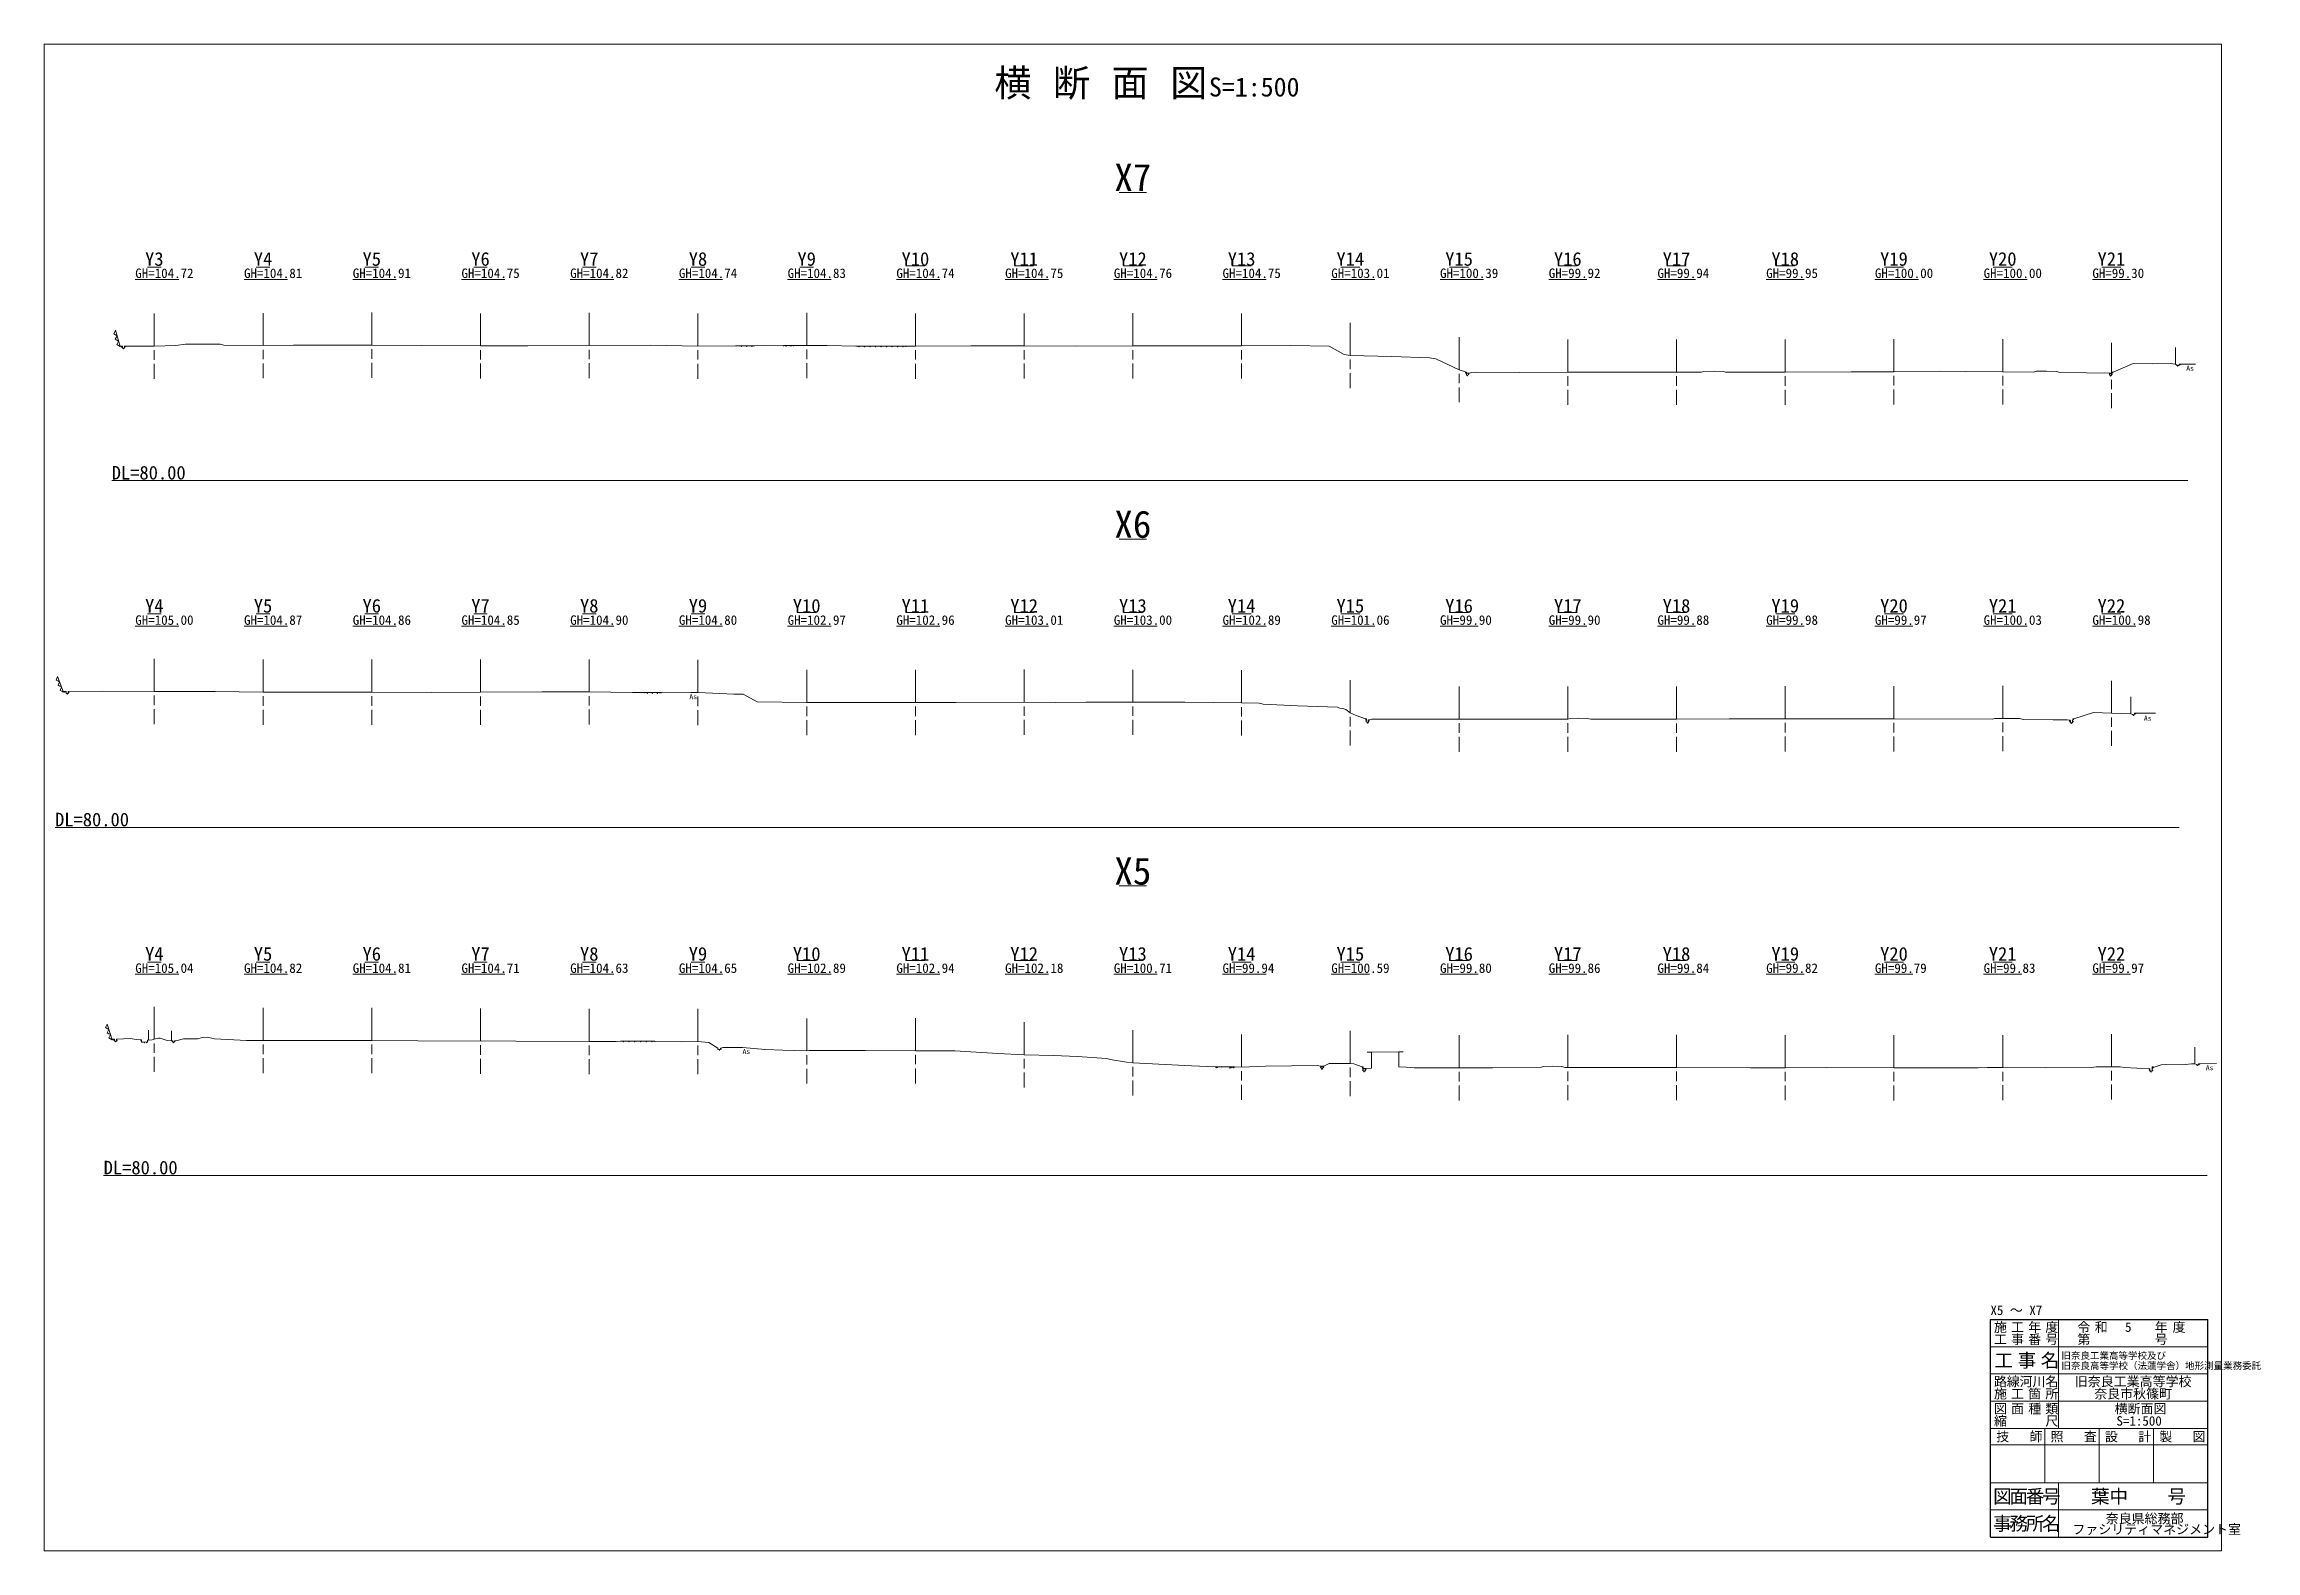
# Model space of a CAD drawing. Extents: x -50 to 357, y 65 to 342.
import ezdxf
from ezdxf.enums import TextEntityAlignment as Align

# ---------------------------------------------------------------- set-up
doc = ezdxf.new("R2010")
doc.units = 0
doc.header["$MEASUREMENT"] = 0
doc.linetypes.add('一点鎖線', pattern=[9.25, 6, -0.75, 1.75, -0.75])
doc.linetypes.add('破線', pattern=[3.75, 3, -0.75])
for name, color, linetype in [('S-SUV', 2, 'Continuous'), ('S-SUV-BMK', 6, 'Continuous'), ('S-SUV-FRAM', 3, 'Continuous'), ('S-SUV-HTXT', 1, 'Continuous'), ('S-SUV-TTL', 7, 'Continuous')]:
    doc.layers.add(name, color=color, linetype=linetype)
doc.styles.add('ＭＳ ゴシック', font='MS Gothic.ttf')

msp = doc.modelspace()

# ---------------------------------------------------------------- linework, layer by layer
at = {"layer": 'S-SUV', "color": 7, "linetype": 'Continuous', "lineweight": 13}
for p, q in [((-36.88, 289.4), (-37.22, 288.77)), ((-36.88, 289.4), (-36.03, 286.4)), ((-37.22, 288.77), (-36.91, 288.58)), ((-36.6, 288.4), (-36.93, 287.77)), ((-36.93, 287.77), (-36.62, 287.58)), ((-36.91, 288.58), (-36.6, 288.4)), ((-36.32, 287.4), (-36.65, 286.77)), ((-36.65, 286.77), (-36.34, 286.59)), ((-36.62, 287.58), (-36.32, 287.4)), ((-36.34, 286.59), (-36.03, 286.4)), ((-36.06, 286.5), (-35.65, 286.5)), ((-35.65, 286.5), (-35.6, 286.5)), ((-35.6, 286.5), (-35.6, 286.14)), ((-35.6, 286.14), (-35.23, 286.14)), ((-35.23, 286.14), (-35.23, 286.5)), ((-35.23, 286.5), (-35.18, 286.5)), ((-35.18, 286.5), (-35.18, 286.4)), ((-25.81, 286.6), (-24.03, 286.85)), ((-24.03, 286.85), (-17.66, 286.84)), ((-17.66, 286.84), (-16.95, 286.66)), ((-16.95, 286.66), (-9.75, 286.58)), ((-9.75, 286.58), (-4.13, 286.69)), ((77.15, 286.53), (77.73, 286.56)), ((77.73, 286.56), (80.65, 286.56)), ((77.73, 286.56), (77.73, 286.46)), ((80.65, 286.56), (82.46, 286.63)), ((80.65, 286.56), (80.65, 286.46)), ((82.46, 286.63), (84.8, 286.57)), ((84.8, 286.57), (85.98, 286.58)), ((85.98, 286.58), (87.83, 286.6)), ((85.98, 286.58), (85.98, 286.48)), ((87.83, 286.6), (87.83, 286.5)), ((94.01, 286.58), (99.37, 286.5)), ((99.37, 286.5), (108.48, 286.48)), ((99.37, 286.5), (99.37, 286.4)), ((108.48, 286.48), (108.48, 286.38)), ((157.56, 286.53), (162.83, 286.56)), ((179.31, 286.58), (186.38, 286.49)), ((186.38, 286.49), (189.11, 284.93)), ((197.91, 284.58), (204.84, 284.36)), ((204.84, 284.36), (205.98, 284.17)), ((211.6, 281.71), (211.45, 281.71)), ((211.45, 281.71), (211.45, 281.61)), ((211.6, 281.71), (211.6, 281.52)), ((212.01, 281.55), (211.6, 281.55)), ((212.01, 281.54), (211.6, 281.54)), ((211.6, 281.52), (211.65, 281.52)), ((211.96, 281.53), (211.65, 281.52)), ((211.65, 281.52), (211.65, 281.18)), ((211.65, 281.18), (211.96, 281.19)), ((211.96, 281.19), (211.96, 281.53)), ((211.96, 281.53), (212.01, 281.53)), ((212.01, 281.53), (212.01, 281.55)), ((212.01, 281.55), (212.11, 281.55)), ((212.11, 281.55), (212.58, 281.66)), ((212.11, 281.55), (212.11, 281.45)), ((212.58, 281.66), (213.52, 281.71)), ((213.52, 281.71), (221.46, 281.64)), ((221.46, 281.64), (230.25, 281.69)), ((230.25, 281.69), (242.09, 281.73)), ((254.87, 281.71), (255.27, 281.8)), ((255.27, 281.8), (257.19, 281.87)), ((257.19, 281.87), (258.83, 281.82)), ((258.83, 281.82), (259.25, 281.72)), ((298.62, 281.87), (303.37, 281.82)), ((303.37, 281.82), (310.25, 281.77)), ((310.25, 281.77), (315.9, 281.72)), ((315.9, 281.72), (316.47, 281.87)), ((316.47, 281.87), (318.34, 281.86)), ((318.34, 281.86), (320.13, 281.8)), ((320.13, 281.8), (320.8, 281.63)), ((320.8, 281.63), (325.64, 281.6)), ((325.64, 281.6), (329.84, 281.51)), ((329.84, 281.51), (329.92, 281.51)), ((329.92, 281.51), (329.92, 281.49)), ((329.92, 281.5), (330.31, 281.5)), ((329.92, 281.49), (330.31, 281.49)), ((329.92, 281.49), (329.92, 281.39)), ((329.93, 281.51), (330.37, 281.51)), ((329.98, 281.49), (329.98, 281.07)), ((329.98, 281.07), (330.26, 281.07)), ((330.11, 281.49), (330.11, 281.51)), ((330.26, 281.07), (330.31, 281.5)), ((330.31, 281.5), (330.37, 281.5)), ((330.37, 281.5), (330.37, 281.72)), ((330.37, 281.72), (330.55, 281.72)), ((330.55, 281.72), (334.23, 283.31)), ((330.55, 281.72), (330.55, 281.62)), ((334.23, 283.31), (337.78, 283.25)), ((337.78, 283.25), (341.05, 283.28)), ((341.05, 283.28), (342.06, 283.17)), ((342.06, 283.17), (342.3, 283)), ((342.3, 283), (342.4, 282.99)), ((342.3, 283), (342.3, 282.9)), ((342.4, 282.99), (342.4, 282.91)), ((342.4, 282.91), (342.63, 282.92)), ((342.63, 282.92), (342.69, 283.16)), ((342.69, 283.16), (342.92, 283.17)), ((342.92, 283.17), (345.7, 283.19)), ((342.92, 283.17), (342.92, 283.07)), ((-47.53, 225.74), (-47.81, 225.09)), ((-47.81, 225.09), (-47.49, 224.94)), ((-47.53, 225.74), (-46.45, 222.89)), ((-47.49, 224.94), (-47.17, 224.79)), ((-47.17, 224.79), (-47.45, 224.14)), ((-47.45, 224.14), (-47.13, 223.99)), ((-47.13, 223.99), (-46.81, 223.84)), ((-46.81, 223.84), (-47.09, 223.19)), ((-47.09, 223.19), (-46.77, 223.04)), ((-46.77, 223.04), (-46.45, 222.89)), ((-46.49, 222.98), (-45.99, 222.98)), ((-45.99, 222.98), (-45.94, 222.98)), ((-45.94, 222.98), (-45.94, 222.62)), ((-45.94, 222.62), (-45.58, 222.62)), ((-45.58, 222.62), (-45.58, 222.98)), ((-45.58, 222.98), (-45.53, 222.98)), ((-45.53, 222.98), (-39.33, 223.05)), ((-45.53, 222.98), (-45.53, 222.88)), ((-18.53, 223), (-9.75, 222.87)), ((-9.75, 222.87), (-1.27, 222.87)), ((58.22, 222.81), (60.49, 222.79)), ((60.49, 222.79), (63.22, 222.78)), ((60.49, 222.79), (60.49, 222.69)), ((63.22, 222.78), (63.46, 222.81)), ((63.22, 222.78), (63.22, 222.68)), ((63.46, 222.81), (63.65, 222.84)), ((63.46, 222.81), (63.46, 222.71)), ((63.65, 222.84), (68.97, 222.82)), ((76.9, 222.52), (78.59, 222.52)), ((76.9, 222.52), (76.9, 222.42)), ((78.59, 222.52), (81.17, 221.07)), ((135.95, 220.99), (141.6, 221.04)), ((173.47, 220.84), (174.23, 220.64)), ((174.23, 220.64), (180.53, 220.38)), ((180.53, 220.38), (187.89, 220.14)), ((187.89, 220.14), (188.24, 219.92)), ((188.24, 219.92), (188.89, 219.89)), ((188.89, 219.89), (189.4, 219.67)), ((191.3, 218.56), (193.06, 217.94)), ((193.06, 217.94), (193.21, 217.94)), ((193.06, 217.94), (193.06, 217.84)), ((193.21, 217.94), (193.21, 217.77)), ((193.21, 217.77), (193.26, 217.77)), ((193.26, 217.77), (193.26, 217.31)), ((193.26, 217.31), (193.57, 217.32)), ((193.57, 217.78), (193.62, 217.78)), ((193.57, 217.32), (193.57, 217.78)), ((193.62, 217.78), (193.62, 217.8)), ((193.62, 217.8), (193.72, 217.8)), ((193.72, 217.8), (194.16, 217.9)), ((193.72, 217.8), (193.72, 217.7)), ((194.16, 217.9), (194.75, 217.93)), ((194.75, 217.93), (203.31, 217.89)), ((218.81, 217.91), (230.25, 217.9)), ((230.25, 217.9), (230.74, 218.01)), ((230.74, 218.01), (232.3, 218.06)), ((232.3, 218.06), (233.78, 218.01)), ((233.78, 218.01), (234.52, 217.9)), ((234.52, 217.9), (240.78, 217.89)), ((308.34, 217.88), (308.83, 218.03)), ((308.83, 218.03), (310.25, 218.03)), ((310.25, 218.03), (313.35, 218.01)), ((313.35, 218.01), (314.03, 217.85)), ((314.03, 217.85), (319.55, 217.79)), ((319.55, 217.79), (322.09, 217.76)), ((322.09, 217.76), (322.54, 217.7)), ((322.54, 217.7), (322.64, 217.7)), ((322.54, 217.7), (322.54, 217.6)), ((322.64, 217.7), (322.64, 217.68)), ((322.64, 217.68), (322.7, 217.68)), ((322.7, 217.68), (322.7, 217.23)), ((322.7, 217.23), (323.11, 217.24)), ((323.11, 217.24), (323.11, 217.69)), ((323.11, 217.69), (323.16, 217.69)), ((323.16, 217.69), (323.16, 217.98)), ((323.16, 217.98), (323.34, 217.98)), ((323.34, 217.98), (326.96, 219.1)), ((323.34, 217.98), (323.34, 217.88)), ((333.82, 218.9), (334.11, 218.78)), ((334.11, 218.78), (334.2, 218.79)), ((334.11, 218.78), (334.11, 218.68)), ((334.2, 218.79), (334.2, 218.71)), ((334.2, 218.71), (334.44, 218.74)), ((334.44, 218.74), (334.5, 218.99)), ((334.5, 218.99), (334.75, 219.01)), ((334.75, 219.01), (338.33, 218.99)), ((334.75, 219.01), (334.75, 218.91)), ((-38.45, 161.8), (-38.75, 161.18)), ((-38.75, 161.18), (-38.45, 161.02)), ((-38.45, 161.8), (-37.53, 158.96)), ((-38.45, 161.02), (-38.14, 160.85)), ((-38.14, 160.85), (-38.44, 160.24)), ((-38.44, 160.24), (-38.14, 160.07)), ((-38.14, 160.07), (-37.84, 159.91)), ((-37.84, 159.91), (-38.13, 159.29)), ((-38.13, 159.29), (-37.83, 159.13)), ((-37.83, 159.13), (-37.53, 158.96)), ((-37.56, 159.06), (-37.1, 159.06)), ((-37.1, 159.06), (-37.05, 159.06)), ((-37.05, 159.06), (-37.05, 158.7)), ((-37.05, 158.7), (-36.68, 158.7)), ((-36.68, 158.7), (-36.68, 159.06)), ((-36.68, 159.06), (-36.63, 159.06)), ((-36.63, 159.06), (-34.18, 159.16)), ((-36.63, 159.06), (-36.63, 158.96)), ((-34.18, 159.16), (-33.06, 159.01)), ((-33.06, 159.01), (-32.2, 158.94)), ((-32.2, 158.94), (-32.1, 158.94)), ((-32.2, 158.94), (-32.2, 158.84)), ((-32.1, 158.94), (-32.1, 158.58)), ((-31.03, 158.54), (-31.03, 158.9)), ((-31.03, 158.9), (-30.93, 158.9)), ((-30.93, 158.9), (-30.14, 158.92)), ((-30.93, 158.9), (-30.93, 158.8)), ((-28.95, 159.24), (-28.67, 159.23)), ((-28.67, 159.23), (-27.41, 158.83)), ((-27.41, 158.83), (-26.6, 158.78)), ((-26.6, 158.78), (-26.5, 158.78)), ((-26.5, 158.78), (-26.36, 158.78)), ((-26.5, 158.78), (-26.5, 158.68)), ((-26.36, 158.78), (-26.36, 158.53)), ((-26.11, 158.53), (-26.03, 158.77)), ((-26.03, 158.77), (-25.89, 158.77)), ((-25.89, 158.77), (-25.53, 158.81)), ((-25.89, 158.77), (-25.89, 158.67)), ((-25.53, 158.81), (-24.38, 159.15)), ((-24.38, 159.15), (-21.83, 159.14)), ((-21.83, 159.14), (-20.88, 159.4)), ((-20.88, 159.4), (-19.98, 159.41)), ((-19.98, 159.41), (-18.71, 159.12)), ((-18.71, 159.12), (-12.77, 158.8)), ((2.32, 158.83), (10.25, 158.81)), ((10.25, 158.81), (18.75, 158.78)), ((18.75, 158.78), (36.76, 158.69)), ((55.2, 158.63), (55.98, 158.71)), ((55.98, 158.71), (62.34, 158.69)), ((55.98, 158.71), (55.98, 158.61)), ((62.34, 158.69), (67.26, 158.57)), ((62.34, 158.69), (62.34, 158.59)), ((-31.03, 158.54), (-32.1, 158.58)), ((-26.36, 158.53), (-26.11, 158.53)), ((72.25, 158.48), (73.93, 157.44)), ((73.83, 157.44), (73.93, 157.44)), ((73.93, 157.44), (74.05, 157.17)), ((74.39, 157.17), (74.05, 157.17)), ((74.39, 157.44), (74.39, 157.17)), ((74.54, 157.43), (74.39, 157.44)), ((74.54, 157.43), (74.82, 157.55)), ((74.54, 157.43), (74.54, 157.33)), ((74.82, 157.55), (78.42, 157.51)), ((78.42, 157.51), (82.64, 157.19)), ((82.64, 157.19), (85.88, 157.03)), ((82.64, 157.19), (82.64, 157.09)), ((90.72, 157.01), (101, 156.97)), ((117.52, 156.93), (125.39, 156.41)), ((135.72, 156.05), (140.03, 155.86)), ((140.03, 155.86), (145.46, 155.52)), ((145.46, 155.52), (146.08, 155.3)), ((146.08, 155.3), (149.07, 154.85)), ((185.36, 154.13), (186.39, 154.62)), ((186.39, 154.62), (190.25, 154.59)), ((190.25, 154.59), (190.92, 154.56)), ((193.32, 156.68), (199.96, 156.71)), ((194.12, 156.68), (193.32, 156.68)), ((194.12, 153.71), (194.12, 156.68)), ((199.96, 156.71), (199.16, 156.71)), ((199.16, 156.71), (199.16, 153.96)), ((346.52, 154.56), (349.61, 154.59)), ((161.01, 154.19), (165.45, 153.99)), ((166.49, 154.03), (165.45, 153.99)), ((165.45, 153.99), (165.45, 153.93)), ((166.49, 153.97), (165.45, 153.93)), ((165.83, 153.94), (165.83, 153.77)), ((166.49, 154.03), (166.49, 153.97)), ((166.49, 154.03), (168.95, 153.97)), ((168.95, 153.95), (166.49, 154)), ((166.49, 153.98), (168.1, 153.93)), ((167.72, 154), (167.72, 153.94)), ((168.1, 153.77), (168.1, 153.93)), ((168.1, 153.93), (168.95, 153.93)), ((168.1, 153.77), (168.1, 153.67)), ((168.95, 153.93), (168.95, 153.97)), ((168.95, 153.93), (168.95, 153.83)), ((174.66, 154.07), (184.19, 154.2)), ((184.19, 154.2), (184.74, 154.13)), ((184.74, 154.13), (184.84, 154.13)), ((184.74, 154.13), (184.74, 154.03)), ((184.84, 154.13), (184.84, 154.11)), ((184.84, 154.13), (185.26, 154.13)), ((184.84, 154.12), (185.26, 154.12)), ((184.84, 154.11), (184.89, 154.11)), ((184.89, 154.11), (184.89, 153.65)), ((185.21, 154.11), (184.89, 154.11)), ((184.89, 153.65), (185.21, 153.65)), ((185.05, 154.13), (185.05, 154.11)), ((185.21, 153.65), (185.21, 154.11)), ((185.21, 154.11), (185.26, 154.11)), ((185.26, 154.11), (185.26, 154.13)), ((185.26, 154.13), (185.36, 154.13)), ((185.36, 154.13), (185.36, 154.03)), ((192.44, 153.96), (190.92, 154.56)), ((192.59, 153.96), (192.44, 153.96)), ((192.44, 153.96), (192.44, 153.86)), ((192.59, 153.66), (192.59, 153.96)), ((193.02, 153.67), (192.59, 153.67)), ((192.64, 153.66), (192.59, 153.66)), ((193.02, 153.66), (192.64, 153.66)), ((192.97, 153.65), (192.64, 153.65)), ((192.8, 153.67), (192.8, 153.65)), ((192.97, 153.65), (193.02, 153.65)), ((193.02, 153.65), (193.02, 153.67)), ((193.02, 153.67), (193.12, 153.67)), ((193.12, 153.67), (194.12, 153.71)), ((193.12, 153.67), (193.12, 153.57)), ((199.16, 153.96), (200.5, 153.91)), ((200.5, 153.91), (202.02, 153.81)), ((202.02, 153.81), (210.25, 153.8)), ((210.25, 153.8), (216.4, 153.82)), ((216.4, 153.82), (225.18, 153.85)), ((225.18, 153.85), (225.78, 154.03)), ((225.78, 154.03), (227.38, 154.07)), ((227.38, 154.07), (229.18, 154.03)), ((229.18, 154.03), (229.69, 153.88)), ((305.76, 153.79), (307.46, 153.85)), ((318.08, 153.82), (326.57, 153.84)), ((326.57, 153.84), (327.45, 153.99)), ((327.45, 153.99), (330.25, 153.97)), ((330.25, 153.97), (331.88, 153.96)), ((331.88, 153.96), (332.66, 153.85)), ((332.66, 153.85), (337.17, 153.63)), ((337.17, 153.63), (337.27, 153.63)), ((337.17, 153.63), (337.17, 153.53)), ((337.27, 153.63), (337.27, 153.61)), ((337.27, 153.61), (337.33, 153.61)), ((337.33, 153.61), (337.33, 153.21)), ((337.33, 153.21), (337.72, 153.19)), ((337.72, 153.19), (337.72, 153.59)), ((337.72, 153.59), (337.77, 153.59)), ((337.77, 153.59), (337.77, 153.97)), ((337.77, 153.97), (337.95, 153.97)), ((337.95, 153.97), (337.95, 153.92)), ((337.95, 153.92), (338.14, 153.93)), ((337.95, 153.92), (337.95, 153.82)), ((338.14, 153.93), (339.38, 154.33)), ((339.38, 154.33), (340.12, 154.4)), ((340.12, 154.4), (343.33, 154.36)), ((343.33, 154.36), (344.97, 154.5)), ((344.97, 154.5), (345.6, 154.5)), ((345.6, 154.5), (345.89, 154.4)), ((345.89, 154.4), (346.22, 154.35)), ((345.89, 154.4), (345.89, 154.3)), ((346.22, 154.35), (346.31, 154.55)), ((346.31, 154.55), (346.52, 154.56)), ((346.52, 154.56), (346.52, 154.46))]:
    msp.add_line(p, q, dxfattribs=at)
at = {"layer": 'S-SUV', "color": 7, "linetype": '一点鎖線', "lineweight": 13}
for p, q in [((342.06, 283.17), (342.06, 286.27)), ((333.82, 218.9), (333.82, 222)), ((-30.83, 158.9), (-30.83, 160.7)), ((-26.6, 158.78), (-26.6, 160.58)), ((345.6, 154.5), (345.6, 157.6))]:
    msp.add_line(p, q, dxfattribs=at)
at = {"layer": 'S-SUV', "color": 2, "linetype": 'Continuous', "lineweight": 13}
for p, q in [((-37.59, 261.77), (344.31, 261.77)), ((-48.01, 198), (342.72, 198)), ((-39.07, 134), (347.89, 134))]:
    msp.add_line(p, q, dxfattribs=at)
at = {"layer": 'S-SUV', "color": 7, "linetype": '破線', "lineweight": 13}
for p, q in [((192.64, 153.22), (192.64, 153.66)), ((192.64, 153.22), (192.97, 153.21)), ((192.97, 153.21), (192.97, 153.65))]:
    msp.add_line(p, q, dxfattribs=at)
at = {"layer": 'S-SUV', "color": 7, "linetype": 'Continuous', "lineweight": 13, "flags": 128}
for points in [[(-35.18, 286.5), (-29.75, 286.49), (-25.81, 286.6)], [(-4.13, 286.69), (10.25, 286.68), (19.4, 286.61)], [(19.4, 286.61), (30.25, 286.52), (38.98, 286.55)], [(38.98, 286.55), (50.25, 286.59), (61.56, 286.64)], [(61.56, 286.64), (70.25, 286.51), (77.15, 286.53)], [(87.83, 286.6), (90.25, 286.6), (94.01, 286.58)], [(108.48, 286.48), (110.25, 286.51), (120.45, 286.52)], [(120.45, 286.52), (130.25, 286.52), (139.76, 286.51)], [(139.76, 286.51), (150.25, 286.53), (157.56, 286.53)], [(162.83, 286.56), (170.25, 286.52), (179.31, 286.58)], [(189.11, 284.93), (190.25, 284.78), (197.91, 284.58)], [(205.98, 284.17), (210.25, 282.16), (211.6, 281.71)], [(242.09, 281.73), (250.25, 281.71), (254.87, 281.71)], [(259.25, 281.72), (270.25, 281.72), (282.39, 281.76)], [(282.39, 281.76), (290.25, 281.77), (298.62, 281.87)], [(-39.33, 223.05), (-29.75, 223), (-18.53, 223)], [(-1.27, 222.87), (10.25, 222.86), (21.25, 222.82)], [(21.25, 222.82), (30.25, 222.85), (41.6, 222.93)], [(41.6, 222.93), (50.25, 222.9), (58.22, 222.81)], [(68.97, 222.82), (70.25, 222.8), (76.9, 222.52)], [(81.17, 221.07), (90.25, 220.97), (100.21, 220.96)], [(100.21, 220.96), (110.25, 220.96), (117.76, 220.98)], [(117.76, 220.98), (130.25, 221.01), (135.95, 220.99)], [(141.6, 221.04), (150.25, 221), (159.84, 221)], [(159.84, 221), (170.25, 220.89), (173.47, 220.84)], [(189.4, 219.67), (190.25, 219.06), (191.3, 218.56)], [(203.31, 217.89), (210.25, 217.9), (218.81, 217.91)], [(240.78, 217.89), (250.25, 217.88), (259.93, 217.95)], [(259.93, 217.95), (270.25, 217.98), (290.25, 217.97), (308.34, 217.88)], [(326.96, 219.1), (330.25, 218.98), (333.82, 218.9)], [(-30.14, 158.92), (-29.75, 159.04), (-28.95, 159.24)], [(-12.77, 158.8), (-9.75, 158.82), (2.32, 158.83)], [(36.76, 158.69), (50.25, 158.63), (55.2, 158.63)], [(67.26, 158.57), (70.25, 158.65), (72.25, 158.48)], [(85.88, 157.03), (90.25, 156.89), (90.72, 157.01)], [(101, 156.97), (110.25, 156.94), (117.52, 156.93)], [(125.39, 156.41), (130.25, 156.18), (135.72, 156.05)], [(149.07, 154.85), (150.25, 154.71), (161.01, 154.19)], [(168.95, 153.97), (170.25, 153.94), (174.66, 154.07)], [(229.69, 153.88), (230.25, 153.86), (239.27, 153.86)], [(239.27, 153.86), (250.25, 153.84), (263.85, 153.81)], [(263.85, 153.81), (270.25, 153.82), (277.9, 153.86)], [(277.9, 153.86), (290.25, 153.79), (305.76, 153.79)], [(307.46, 153.85), (310.25, 153.83), (318.08, 153.82)]]:
    msp.add_lwpolyline(points, dxfattribs=at)
at = {"layer": 'S-SUV', "color": 7, "linetype": 'Continuous', "lineweight": 13}
for centre in [(-35.88, 286.42), (-35.68, 286.31), (-35.43, 286.04), (-35.17, 286.31), (78.22, 286.46), (79.19, 286.46), (80.16, 286.46), (86.44, 286.49), (87.37, 286.5), (99.88, 286.4), (100.89, 286.4), (101.9, 286.39), (102.91, 286.39), (103.92, 286.39), (104.94, 286.39), (105.95, 286.39), (106.96, 286.38), (107.97, 286.38), (211.54, 281.43), (211.79, 281.08), (212.04, 281.4), (329.91, 281.28), (330.12, 280.98), (330.38, 281.29), (330.45, 281.61), (342.45, 282.85), (342.78, 283.06), (-46.32, 222.88), (-46.02, 222.88), (-45.76, 222.52), (-45.5, 222.8), (60.94, 222.69), (61.85, 222.69), (62.76, 222.68), (193.15, 217.6), (193.42, 217.2), (193.67, 217.58), (322.61, 217.47), (322.9, 217.15), (323.2, 217.47), (323.26, 217.81), (334.32, 218.63), (334.6, 218.88), (-37.4, 158.98), (-37.13, 158.83), (-36.61, 158.81), (-32.16, 158.75), (-30.97, 158.71), (-26.43, 158.66), (-25.98, 158.64), (-36.88, 158.59), (-32, 158.47), (-31.6, 158.44), (-31.15, 158.43), (-26.22, 158.43), (56.51, 158.61), (57.57, 158.61), (58.63, 158.6), (59.69, 158.6), (60.75, 158.6), (61.81, 158.59), (73.91, 157.26), (74.21, 157.06), (74.46, 157.28), (165.6, 153.84), (168.32, 153.81), (168.74, 153.81), (184.78, 153.87), (185.05, 153.53), (185.31, 153.86), (192.52, 153.74), (192.52, 153.37), (192.79, 153.08), (193.06, 153.42), (337.25, 153.41), (337.51, 153.06), (337.83, 153.34), (337.86, 153.74), (346.05, 154.26), (346.36, 154.39)]:
    msp.add_circle(centre, 0.0383, dxfattribs=at)
at = {"layer": 'S-SUV-BMK', "color": 2, "linetype": '一点鎖線', "lineweight": 13}
for p, q in [((-29.75, 292.49), (-29.75, 280.49)), ((-9.75, 292.58), (-9.75, 280.58)), ((10.25, 292.68), (10.25, 280.68)), ((30.25, 292.52), (30.25, 280.52)), ((50.25, 292.59), (50.25, 280.59)), ((70.25, 292.51), (70.25, 280.51)), ((90.25, 292.6), (90.25, 280.6)), ((110.25, 292.51), (110.25, 280.51)), ((130.25, 292.52), (130.25, 280.52)), ((150.25, 292.53), (150.25, 280.53)), ((170.25, 292.52), (170.25, 280.52)), ((190.25, 290.78), (190.25, 278.78)), ((210.25, 288.16), (210.25, 276.16)), ((230.25, 287.69), (230.25, 275.69)), ((250.25, 287.71), (250.25, 275.71)), ((270.25, 287.72), (270.25, 275.72)), ((290.25, 287.77), (290.25, 275.77)), ((310.25, 287.77), (310.25, 275.77)), ((330.25, 287.07), (330.25, 275.07)), ((-29.75, 229), (-29.75, 217)), ((-9.75, 228.87), (-9.75, 216.87)), ((10.25, 228.86), (10.25, 216.86)), ((30.25, 228.85), (30.25, 216.85)), ((50.25, 228.9), (50.25, 216.9)), ((70.25, 228.8), (70.25, 216.8)), ((90.25, 226.97), (90.25, 214.97)), ((110.25, 226.96), (110.25, 214.96)), ((130.25, 227.01), (130.25, 215.01)), ((150.25, 227), (150.25, 215)), ((170.25, 226.89), (170.25, 214.89)), ((190.25, 225.06), (190.25, 213.06)), ((210.25, 223.9), (210.25, 211.9)), ((230.25, 223.9), (230.25, 211.9)), ((250.25, 223.88), (250.25, 211.88)), ((270.25, 223.98), (270.25, 211.98)), ((290.25, 223.97), (290.25, 211.97)), ((310.25, 224.03), (310.25, 212.03)), ((330.25, 224.98), (330.25, 212.98)), ((-29.75, 165.04), (-29.75, 153.04)), ((-9.75, 164.82), (-9.75, 152.82)), ((10.25, 164.81), (10.25, 152.81)), ((30.25, 164.71), (30.25, 152.71)), ((50.25, 164.63), (50.25, 152.63)), ((70.25, 164.65), (70.25, 152.65)), ((90.25, 162.89), (90.25, 150.89)), ((110.25, 162.94), (110.25, 150.94)), ((130.25, 162.18), (130.25, 150.18)), ((150.25, 160.71), (150.25, 148.71)), ((170.25, 159.94), (170.25, 147.94)), ((190.25, 160.59), (190.25, 148.59)), ((210.25, 159.8), (210.25, 147.8)), ((230.25, 159.86), (230.25, 147.86)), ((250.25, 159.84), (250.25, 147.84)), ((270.25, 159.82), (270.25, 147.82)), ((290.25, 159.79), (290.25, 147.79)), ((310.25, 159.83), (310.25, 147.83)), ((330.25, 159.97), (330.25, 147.97))]:
    msp.add_line(p, q, dxfattribs=at)
at = {"layer": 'S-SUV-FRAM', "color": 2, "linetype": 'Continuous', "lineweight": 25}
for p, q in [((308, 67.5), (308, 107.5)), ((308, 107.5), (348, 107.5)), ((348, 67.5), (348, 107.5)), ((308, 67.5), (348, 67.5))]:
    msp.add_line(p, q, dxfattribs=at)
at = {"layer": 'S-SUV-FRAM', "color": 7, "linetype": 'Continuous', "lineweight": 13}
for p, q in [((320.49, 107.5), (320.49, 87.5)), ((308, 102.5), (348, 102.5)), ((308, 97.5), (348, 97.5)), ((308, 92.5), (348, 92.5)), ((308, 87.5), (348, 87.5)), ((317.99, 77.5), (317.99, 87.5)), ((327.99, 77.5), (327.99, 87.5)), ((337.99, 77.5), (337.99, 87.5)), ((308, 84.5), (348, 84.5)), ((308, 77.5), (348, 77.5)), ((320.49, 77.5), (320.49, 67.5)), ((308, 72.5), (348, 72.5))]:
    msp.add_line(p, q, dxfattribs=at)
at = {"layer": 'S-SUV-HTXT', "color": 7, "linetype": 'Continuous', "lineweight": 13}
for p, q in [((147.75, 314.77), (152.75, 314.77)), ((108.5, 301.27), (112, 301.27)), ((128.5, 301.27), (132, 301.27)), ((148.5, 301.27), (152, 301.27)), ((168.5, 301.27), (172, 301.27)), ((228.5, 301.27), (232, 301.27)), ((248.5, 301.27), (252, 301.27)), ((268.5, 301.27), (272, 301.27)), ((-33.25, 298.77), (-25.25, 298.77)), ((-31, 301.02), (-28.5, 301.02)), ((-13.25, 298.77), (-5.25, 298.77)), ((-11, 301.02), (-8.5, 301.02)), ((6.75, 298.77), (14.75, 298.77)), ((9, 301.02), (11.5, 301.02)), ((26.75, 298.77), (34.75, 298.77)), ((29, 301.02), (31.5, 301.02)), ((46.75, 298.77), (54.75, 298.77)), ((49, 301.02), (51.5, 301.02)), ((66.75, 298.77), (74.75, 298.77)), ((69, 301.02), (71.5, 301.02)), ((86.75, 298.77), (94.75, 298.77)), ((89, 301.02), (91.5, 301.02)), ((106.75, 298.77), (114.75, 298.77)), ((126.75, 298.77), (134.75, 298.77)), ((146.75, 298.77), (154.75, 298.77)), ((166.75, 298.77), (174.75, 298.77)), ((186.75, 298.77), (194.75, 298.77)), ((188.5, 301.02), (192, 301.02)), ((206.75, 298.77), (214.75, 298.77)), ((208.5, 301.02), (212, 301.02)), ((226.75, 298.77), (233.75, 298.77)), ((246.75, 298.77), (253.75, 298.77)), ((266.75, 298.77), (273.75, 298.77)), ((286.75, 298.77), (294.75, 298.77)), ((288.5, 301.02), (292, 301.02)), ((306.75, 298.77), (314.75, 298.77)), ((308.5, 301.02), (312, 301.02)), ((326.75, 298.77), (333.75, 298.77)), ((328.5, 301.02), (332, 301.02)), ((147.75, 251), (152.75, 251)), ((-31, 237.25), (-28.5, 237.25)), ((-11, 237.25), (-8.5, 237.25)), ((9, 237.25), (11.5, 237.25)), ((29, 237.25), (31.5, 237.25)), ((49, 237.25), (51.5, 237.25)), ((69, 237.25), (71.5, 237.25)), ((88.5, 237.5), (92, 237.5)), ((108.5, 237.5), (112, 237.5)), ((128.5, 237.5), (132, 237.5)), ((148.5, 237.5), (152, 237.5)), ((168.5, 237.25), (172, 237.25)), ((188.5, 237.25), (192, 237.25)), ((208.5, 237.5), (212, 237.5)), ((228.5, 237.5), (232, 237.5)), ((248.5, 237.5), (252, 237.5)), ((268.5, 237.25), (272, 237.25)), ((288.5, 237.25), (292, 237.25)), ((308.5, 237.25), (312, 237.25)), ((328.5, 237.25), (332, 237.25)), ((-33.25, 235), (-25.25, 235)), ((-13.25, 235), (-5.25, 235)), ((6.75, 235), (14.75, 235)), ((26.75, 235), (34.75, 235)), ((46.75, 235), (54.75, 235)), ((66.75, 235), (74.75, 235)), ((86.75, 235), (94.75, 235)), ((106.75, 235), (114.75, 235)), ((126.75, 235), (134.75, 235)), ((146.75, 235), (154.75, 235)), ((166.75, 235), (174.75, 235)), ((186.75, 235), (194.75, 235)), ((206.75, 235), (213.75, 235)), ((226.75, 235), (233.75, 235)), ((246.75, 235), (253.75, 235)), ((266.75, 235), (273.75, 235)), ((286.75, 235), (293.75, 235)), ((306.75, 235), (314.75, 235)), ((326.75, 235), (334.75, 235)), ((147.75, 187.23), (152.75, 187.23)), ((-33.25, 171), (-25.25, 171)), ((-31, 173.25), (-28.5, 173.25)), ((-13.25, 171), (-5.25, 171)), ((-11, 173.25), (-8.5, 173.25)), ((6.75, 171), (14.75, 171)), ((9, 173.25), (11.5, 173.25)), ((26.75, 171), (34.75, 171)), ((29, 173.25), (31.5, 173.25)), ((46.75, 171), (54.75, 171)), ((49, 173.25), (51.5, 173.25)), ((66.75, 171), (74.75, 171)), ((69, 173.25), (71.5, 173.25)), ((86.75, 171), (94.75, 171)), ((88.5, 173.5), (92, 173.5)), ((106.75, 171), (114.75, 171)), ((108.5, 173.5), (112, 173.5)), ((126.75, 171), (134.75, 171)), ((128.5, 173.5), (132, 173.5)), ((146.75, 171), (154.75, 171)), ((148.5, 173.5), (152, 173.5)), ((166.75, 171), (174.75, 171)), ((168.5, 173.25), (172, 173.25)), ((186.75, 171), (193.75, 171)), ((188.5, 173.25), (192, 173.25)), ((206.75, 171), (213.75, 171)), ((208.5, 173.5), (212, 173.5)), ((226.75, 171), (233.75, 171)), ((228.5, 173.5), (232, 173.5)), ((246.75, 171), (253.75, 171)), ((248.5, 173.5), (252, 173.5)), ((266.75, 171), (273.75, 171)), ((268.5, 173.25), (272, 173.25)), ((286.75, 171), (293.75, 171)), ((288.5, 173.25), (292, 173.25)), ((306.75, 171), (313.75, 171)), ((308.5, 173.25), (312, 173.25)), ((326.75, 171), (333.75, 171)), ((328.5, 173.25), (332, 173.25))]:
    msp.add_line(p, q, dxfattribs=at)
at = {"layer": 'S-SUV-TTL', "color": 2, "linetype": 'Continuous', "lineweight": 13}
for p, q in [((-50, 65), (-50, 342)), ((-50, 342), (350.5, 342)), ((350.5, 342), (350.5, 65)), ((350.5, 65), (-50, 65))]:
    msp.add_line(p, q, dxfattribs=at)

# ---------------------------------------------------------------- texts
at = {"layer": 'S-SUV', "color": 7, "linetype": 'Continuous', "lineweight": 13, "style": 'ＭＳ ゴシック'}
for p in [(344.02, 281.98), (68.67, 221.58), (336.22, 217.62), (78.45, 156.35), (347.61, 153.36)]:
    msp.add_text('As', height=0.9, dxfattribs=at).set_placement(p)
at = {"layer": 'S-SUV-FRAM', "color": 7, "linetype": '一点鎖線', "lineweight": 13, "style": 'ＭＳ ゴシック'}
for s, p in [('X5 ～ X7', (308, 108.34)), ('令', (323.99, 105.25)), ('和', (327.19, 105.25)), ('度', (341.5, 105.25)), ('S=1:500', (331.18, 88))]:
    msp.add_text(s, height=1.75, dxfattribs=at).set_placement(p)
at = {"layer": 'S-SUV-FRAM', "color": 7, "linetype": 'Continuous', "lineweight": 13, "style": 'ＭＳ ゴシック'}
for s, height, p in [('施', 1.75, (308.65, 105.25)), ('工', 1.75, (311.8, 105.25)), ('年', 1.75, (314.95, 105.25)), ('度', 1.75, (318.1, 105.25)), ('旧奈良工業高等学校及び', 1.25, (321.05, 100.25)), ('旧奈良高等学校（法蓮学舎）地形測量業務委託', 1.25, (321.05, 98.39)), ('路', 1.75, (308.65, 95.25)), ('線', 1.75, (311.01, 95.25)), ('河', 1.75, (313.37, 95.25)), ('川', 1.75, (315.73, 95.25)), ('名', 1.75, (318.1, 95.25)), ('横断面図', 1.75, (330.83, 90.25)), ('技', 1.75, (309.06, 85.12)), ('師', 1.75, (315.18, 85.12)), ('照', 1.75, (319.06, 85.12)), ('査', 1.75, (325.18, 85.12)), ('製', 1.75, (339.06, 85.12)), ('図', 1.75, (345.18, 85.12)), ('事', 2.5, (308.5, 68.75)), ('務', 2.5, (311.5, 68.75)), ('所', 2.5, (314.5, 68.75)), ('名', 2.5, (317.5, 68.75)), ('ファシリティマネジメント室', 1.75, (323.06, 68.07)), ('奈良県総務部', 1.75, (329.2, 70.05))]:
    msp.add_text(s, height=height, rotation=360, dxfattribs=at).set_placement(p)
for s, height, p in [('5', 1.75, (332.76, 105.25)), ('年', 1.75, (338.22, 105.25)), ('工', 1.75, (308.65, 103)), ('事', 1.75, (311.8, 103)), ('番', 1.75, (314.95, 103)), ('号', 1.75, (318.1, 103)), ('第', 1.75, (323.99, 103)), ('号', 1.75, (338.22, 103)), ('縮', 1.75, (308.65, 88)), ('尺', 1.75, (318.1, 88)), ('図', 2.5, (308.5, 73.75)), ('面', 2.5, (311.5, 73.75)), ('番', 2.5, (314.5, 73.75)), ('号', 2.5, (317.5, 73.75)), ('葉', 2.5, (326.49, 73.75)), ('中', 2.5, (329.89, 73.75)), ('号', 2.5, (340.55, 73.75))]:
    msp.add_text(s, height=height, dxfattribs=at).set_placement(p)
at = {"layer": 'S-SUV-FRAM', "color": 7, "linetype": '一点鎖線', "lineweight": 13, "style": 'ＭＳ ゴシック'}
for s, height, p in [('工', 2.5, (308.75, 98.75)), ('事', 2.5, (313, 98.75)), ('名', 2.5, (317.25, 98.75)), ('施', 1.75, (308.65, 93)), ('工', 1.75, (311.8, 93)), ('箇', 1.75, (314.95, 93)), ('所', 1.75, (318.1, 93)), ('図', 1.75, (308.65, 90.25)), ('面', 1.75, (311.8, 90.25)), ('種', 1.75, (314.95, 90.25)), ('類', 1.75, (318.1, 90.25)), ('設', 1.75, (329.06, 85.12)), ('計', 1.75, (335.18, 85.12))]:
    msp.add_text(s, height=height, rotation=360, dxfattribs=at).set_placement(p)
at = {"layer": 'S-SUV-HTXT', "color": 7, "linetype": 'Continuous', "lineweight": 13, "style": 'ＭＳ ゴシック'}
for s, height, p in [('X7', 5, (150.25, 315.02)), ('Y3', 2.5, (-29.75, 301.27)), ('Y4', 2.5, (-9.75, 301.27)), ('Y5', 2.5, (10.25, 301.27)), ('Y7', 2.5, (50.25, 301.27)), ('Y8', 2.5, (70.25, 301.27)), ('Y9', 2.5, (90.25, 301.27)), ('Y10', 2.5, (110.25, 301.27)), ('Y12', 2.5, (150.25, 301.27)), ('Y13', 2.5, (170.25, 301.27)), ('Y15', 2.5, (210.25, 301.27)), ('Y19', 2.5, (290.25, 301.27)), ('Y20', 2.5, (310.25, 301.27)), ('Y21', 2.5, (330.25, 301.27)), ('X6', 5, (150.25, 251.25)), ('Y7', 2.5, (30.25, 237.5)), ('Y8', 2.5, (50.25, 237.5)), ('Y11', 2.5, (110.25, 237.5)), ('Y13', 2.5, (150.25, 237.5)), ('Y17', 2.5, (230.25, 237.5)), ('Y18', 2.5, (250.25, 237.5)), ('Y21', 2.5, (310.25, 237.5)), ('X5', 5, (150.25, 187.48)), ('Y5', 2.5, (-9.75, 173.5)), ('Y7', 2.5, (30.25, 173.5)), ('Y9', 2.5, (70.25, 173.5)), ('Y10', 2.5, (90.25, 173.5)), ('Y13', 2.5, (150.25, 173.5)), ('Y14', 2.5, (170.25, 173.5)), ('Y18', 2.5, (250.25, 173.5)), ('Y20', 2.5, (290.25, 173.5)), ('Y21', 2.5, (310.25, 173.5)), ('Y22', 2.5, (330.25, 173.5))]:
    msp.add_text(s, height=height, dxfattribs=at).set_placement(p, align=Align.CENTER)
at = {"layer": 'S-SUV-HTXT', "color": 7, "linetype": '一点鎖線', "lineweight": 13, "style": 'ＭＳ ゴシック'}
for s, p in [('Y6', (30.25, 301.27)), ('Y11', (130.25, 301.27)), ('Y14', (190.25, 301.27)), ('Y16', (230.25, 301.27)), ('Y17', (250.25, 301.27)), ('Y18', (270.25, 301.27)), ('Y4', (-29.75, 237.5)), ('Y5', (-9.75, 237.5)), ('Y6', (10.25, 237.5)), ('Y9', (70.25, 237.5)), ('Y10', (90.25, 237.5)), ('Y12', (130.25, 237.5)), ('Y14', (170.25, 237.5)), ('Y15', (190.25, 237.5)), ('Y16', (210.25, 237.5)), ('Y19', (270.25, 237.5)), ('Y20', (290.25, 237.5)), ('Y22', (330.25, 237.5)), ('Y4', (-29.75, 173.5)), ('Y6', (10.25, 173.5)), ('Y8', (50.25, 173.5)), ('Y11', (110.25, 173.5)), ('Y12', (130.25, 173.5)), ('Y15', (190.25, 173.5)), ('Y16', (210.25, 173.5)), ('Y17', (230.25, 173.5)), ('Y19', (270.25, 173.5))]:
    msp.add_text(s, height=2.5, dxfattribs=at).set_placement(p, align=Align.CENTER)
for s, p in [('GH=104.72', (-33.25, 299.02)), ('GH=104.74', (106.75, 299.02)), ('GH=104.75', (126.75, 299.02)), ('GH=100.39', (206.75, 299.02)), ('GH=99.92', (226.75, 299.02)), ('GH=99.30', (326.75, 299.02)), ('GH=105.00', (-33.25, 235.25)), ('GH=104.87', (-13.25, 235.25)), ('GH=102.97', (86.75, 235.25)), ('GH=103.00', (146.75, 235.25)), ('GH=102.89', (166.75, 235.25)), ('GH=101.06', (186.75, 235.25)), ('GH=99.90', (206.75, 235.25)), ('GH=99.90', (226.75, 235.25)), ('GH=99.88', (246.75, 235.25)), ('GH=100.03', (306.75, 235.25)), ('GH=100.98', (326.75, 235.25)), ('GH=102.89', (86.75, 171.25)), ('GH=102.18', (126.75, 171.25)), ('GH=99.86', (226.75, 171.25))]:
    msp.add_text(s, height=1.75, dxfattribs=at).set_placement(p)
at = {"layer": 'S-SUV-HTXT', "color": 7, "linetype": 'Continuous', "lineweight": 13, "style": 'ＭＳ ゴシック'}
for s, height, p in [('GH=104.81', 1.75, (-13.25, 299.02)), ('GH=104.91', 1.75, (6.75, 299.02)), ('GH=104.75', 1.75, (26.75, 299.02)), ('GH=104.82', 1.75, (46.75, 299.02)), ('GH=104.74', 1.75, (66.75, 299.02)), ('GH=104.83', 1.75, (86.75, 299.02)), ('GH=104.76', 1.75, (146.75, 299.02)), ('GH=104.75', 1.75, (166.75, 299.02)), ('GH=103.01', 1.75, (186.75, 299.02)), ('GH=99.94', 1.75, (246.75, 299.02)), ('GH=99.95', 1.75, (266.75, 299.02)), ('GH=100.00', 1.75, (286.75, 299.02)), ('GH=100.00', 1.75, (306.75, 299.02)), ('DL=80.00', 2.5, (-37.59, 261.97)), ('GH=104.86', 1.75, (6.75, 235.25)), ('GH=104.85', 1.75, (26.75, 235.25)), ('GH=104.90', 1.75, (46.75, 235.25)), ('GH=104.80', 1.75, (66.75, 235.25)), ('GH=102.96', 1.75, (106.75, 235.25)), ('GH=103.01', 1.75, (126.75, 235.25)), ('GH=99.98', 1.75, (266.75, 235.25)), ('GH=99.97', 1.75, (286.75, 235.25)), ('DL=80.00', 2.5, (-48.01, 198.2)), ('GH=105.04', 1.75, (-33.25, 171.25)), ('GH=104.82', 1.75, (-13.25, 171.25)), ('GH=104.81', 1.75, (6.75, 171.25)), ('GH=104.71', 1.75, (26.75, 171.25)), ('GH=104.63', 1.75, (46.75, 171.25)), ('GH=104.65', 1.75, (66.75, 171.25)), ('GH=102.94', 1.75, (106.75, 171.25)), ('GH=100.71', 1.75, (146.75, 171.25)), ('GH=99.94', 1.75, (166.75, 171.25)), ('GH=100.59', 1.75, (186.75, 171.25)), ('GH=99.80', 1.75, (206.75, 171.25)), ('GH=99.84', 1.75, (246.75, 171.25)), ('GH=99.82', 1.75, (266.75, 171.25)), ('GH=99.79', 1.75, (286.75, 171.25)), ('GH=99.83', 1.75, (306.75, 171.25)), ('GH=99.97', 1.75, (326.75, 171.25)), ('DL=80.00', 2.5, (-39.07, 134.2))]:
    msp.add_text(s, height=height, dxfattribs=at).set_placement(p)
for s, p in [('旧奈良工業高等学校', (334.25, 95.25)), ('奈良市秋篠町', (334.25, 93))]:
    msp.add_text(s, height=1.75, rotation=360, dxfattribs=at).set_placement(p, align=Align.CENTER)
at = {"layer": 'S-SUV-TTL', "color": 7, "linetype": '一点鎖線', "lineweight": 13, "style": 'ＭＳ ゴシック'}
for s, p in [('横', (124.77, 332.39)), ('断', (135.55, 332.39)), ('面', (146.34, 332.39)), ('図', (157.12, 332.39))]:
    msp.add_text(s, height=5, rotation=360, dxfattribs=at).set_placement(p)
msp.add_text('S=1:500', height=3.5, dxfattribs=at).set_placement((164.24, 332.39))

doc.saveas('drawing.dxf')
